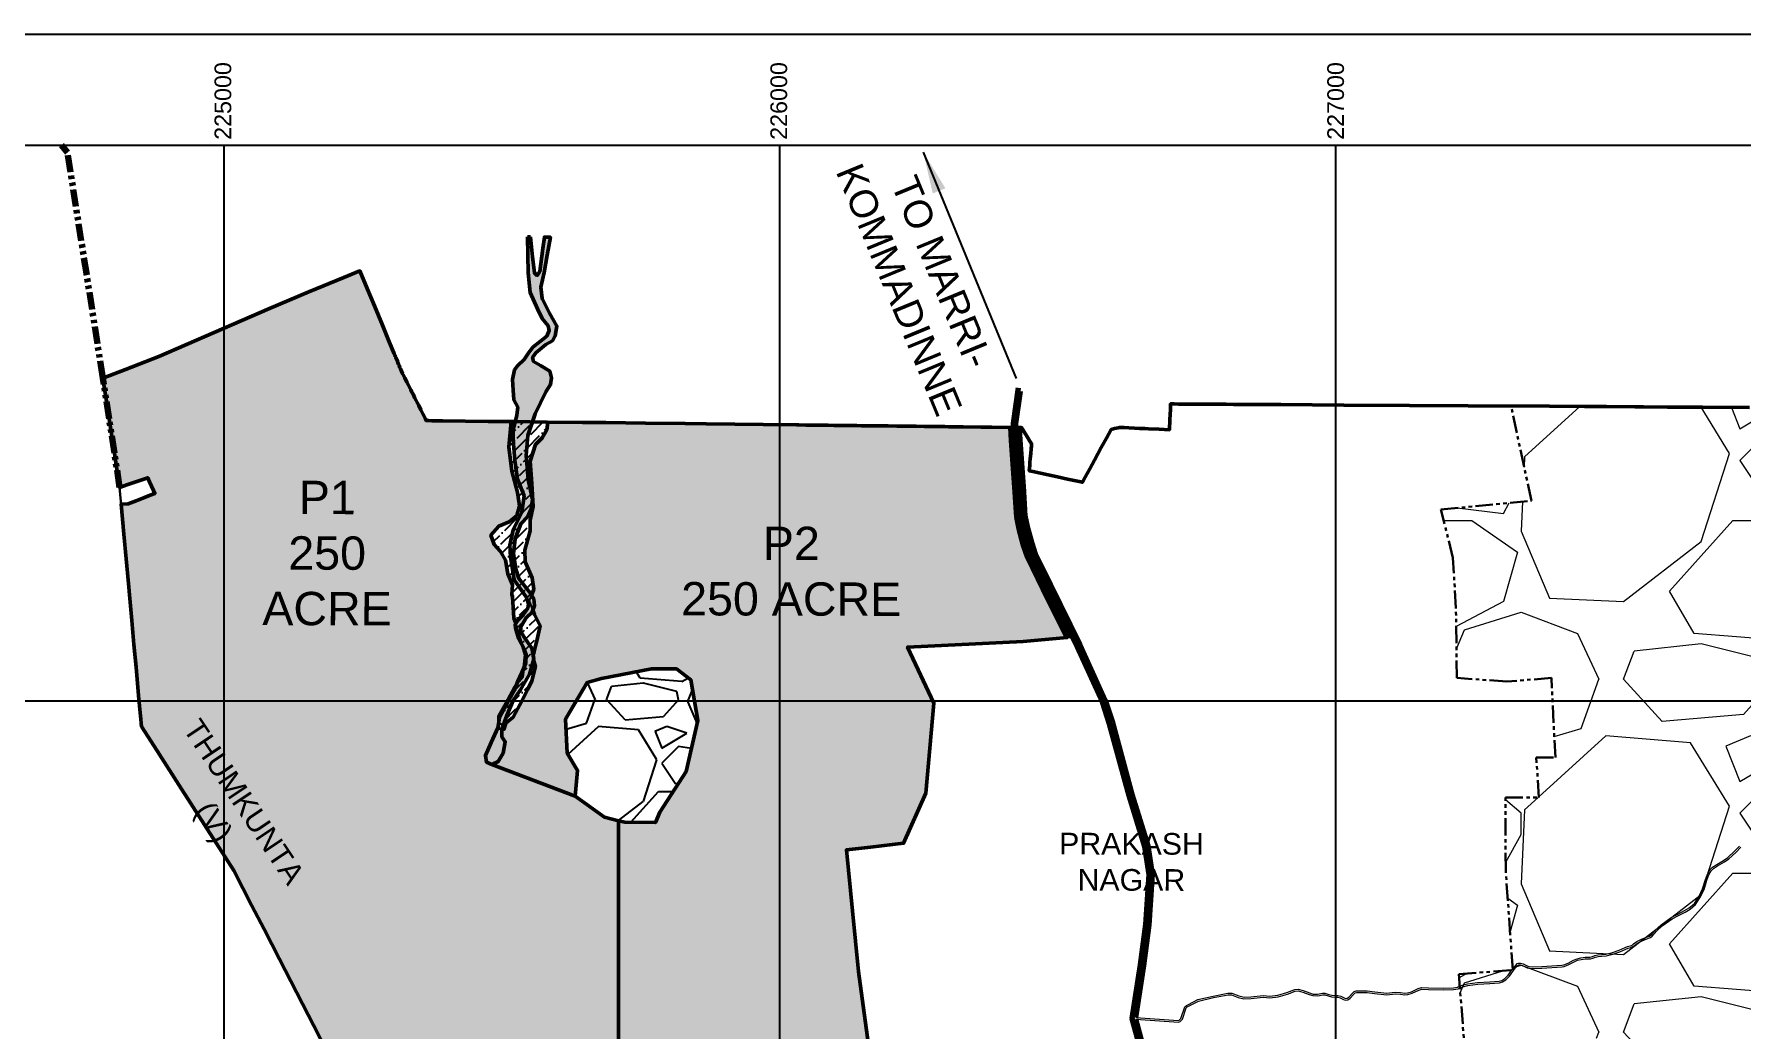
# Model space of a CAD drawing. Header units: metres. Extents: x 222800 to 230200, y 1548340 to 1564214.
# Drawn here: x 224659 to 227731, y 1562108 to 1563900 of the extents above; entities that cross this region are included whole.
import ezdxf

# ---------------------------------------------------------------- set-up
doc = ezdxf.new("R2010")
doc.units = ezdxf.units.M
doc.linetypes.add('PHANTOM2', pattern=[1.25, 0.625, -0.125, 0.125, -0.125, 0.125, -0.125])
for name, color, linetype in [('G_B.T. ROAD', 1, 'Continuous'), ('G_CART TRACK', 252, 'Continuous'), ('GRID', 7, 'Continuous'), ('name power lines', 1, 'Continuous'), ('VILLAGE BOUNDARY', 6, 'Continuous'), ('VILLAGE NAMES', 6, 'Continuous')]:
    doc.layers.add(name, color=color, linetype=linetype)
doc.layers.add('STREAM', color=141, linetype='Continuous', lineweight=0)
doc.styles.get("Standard").update_dxf_attribs({"font": 'arial.ttf'})
doc.dimstyles.get("Standard").update_dxf_attribs({"dimtxt": 0.18, "dimasz": 0.18, "dimexe": 0.18, "dimexo": 0.0625, "dimgap": 0.09, "dimtad": 0, "dimtih": 1, "dimtoh": 1, "dimdec": 4, "dimzin": 0, "dimdsep": 46, "dimtxsty": 'Standard', "dimcen": 0.09, "dimadec": 0, "dimazin": 0, "dimtfac": 1, "dimtdec": 4, "dimtofl": 0, "dimtmove": 0, "dimatfit": 3, "dimfxl": 1, "dimtolj": 1, "dimtzin": 0, "dimarcsym": 0})

msp = doc.modelspace()

# ---------------------------------------------------------------- hatches: boundary and pattern name
h = msp.add_hatch()
h.set_pattern_fill('ANSI36', color=4, scale=4)
h.paths.add_polyline_path([(225517.09309, 1563202.71552), (225512.80774, 1563157.366), (225518.25287, 1563113.60456), (225528.69405, 1563075.17786), (225532.24512, 1563051.04995), (225527.49896, 1563033.917), (225513.53093, 1563022.32614), (225494.82774, 1563014.75657), (225480.62285, 1562998.19824), (225486.30525, 1562981.83528), (225497.66904, 1562969.06174), (225506.66545, 1562953.6861), (225511.40204, 1562928.75379), (225519.68807, 1562908.88377), (225518.38168, 1562890.95781), (225519.72694, 1562888.16105), (225522.20298, 1562849.18825), (225526.74199, 1562834.63966), (225535.90622, 1562805.26611), (225543.10737, 1562782.18471), (225537.98909, 1562742.45537), (225522.87429, 1562724.26398), (225507.59966, 1562695.43625), (225495.2343, 1562673.39144), (225494.67042, 1562649.61535), (225503.96089, 1562648.81693), (225507.35527, 1562659.96045), (225520.71589, 1562670.64095), (225533.37594, 1562693.98554), (225547.43469, 1562721.54765), (225554.27758, 1562736.1986), (225560.67036, 1562761.77409), (225555.91607, 1562777.86376), (225558.67388, 1562789.33621), (225564.30633, 1562813.53745), (225569.29601, 1562834.97689), (225558.83368, 1562855.45864), (225550.23448, 1562880.08805), (225557.84066, 1562901.1712), (225555.14159, 1562921.76411), (225542.62748, 1562950.51681), (225541.64606, 1562971.59996), (225551.46762, 1563006.01246), (225551.46762, 1563025.37953), (225556.87368, 1563049.7504), (225554.17482, 1563091.18134), (225551.47413, 1563131.26395), (225561.05129, 1563161.735), (225572.82857, 1563173.74753), (225581.41617, 1563188.2115), (225583.38762, 1563201.94048)])
at = {"true_color": 0xab5959}
h = msp.add_hatch(dxfattribs=at)
h.set_pattern_fill('GRAVEL', color=25, scale=300)
h.set_pattern_definition([(228.0127875, (216, 300), (-2400, -2700), [40.3608, -3995.726414]), (184.9697407, (189, 270), (3600, 300), [69.2604, -6856.77743]), (132.5104471, (120, 264), (3000, -3300), [48.8364, -4834.80978]), (267.273689, (3, 189), (300, 6000), [63.0714, -6244.06741]), (292.8336542, (0, 126), (-1500, 3600), [61.8465, -6122.81194]), (357.273689, (24, 69), (-6000, 300), [63.0714, -6244.06741]), (37.6942405, (87, 66), (-3900, -3000), [83.4087, -8257.454565]), (72.2553284, (153, 117), (2100, 6600), [78.7464, -7795.89645]), (121.4295656, (177, 192), (-2400, 3900), [63.285, -6265.221933]), (175.2363583, (144, 246), (3300, -300), [72.2496, -3540.228774]), (222.3974378, (72, 252), (-3600, -3300), [93.4344, -9250.0125]), (138.8140748, (300, 186), (-2100, 1800), [31.8903, -3157.153444]), (171.4692344, (276, 207), (3900, -600), [60.6711, -6006.453425]), (225, (216, 216), (-3e-14, -300), [42.4263, -381.83777]), (203.1985905, (195, 252), (1500, 600), [22.8474, -2261.88453]), (291.8014095, (174, 243), (-300, 900), [32.3109, -1583.23854]), (30.9637565, (186, 213), (900, 600), [52.4787, -1696.80687]), (161.565051, (231, 240), (600, -300), [37.9473, -910.736]), (16.3895403, (0, 243), (3000, 900), [53.16, -5262.853544]), (70.346176, (51, 258), (-1200, -3300), [44.5983, -4415.222324]), (293.1985905, (231, 300), (-600, 1500), [45.6945, -2239.03743]), (343.6104597, (249, 258), (-3000, 900), [53.16, -5262.853544]), (339.4439548, (0, 57), (-1500, 600), [51.264, -2511.937124]), (294.7751406, (48, 39), (-1500, 3300), [42.9534, -4252.39292]), (66.8014095, (234, 0), (600, 1500), [45.6945, -2239.03743]), (17.3540246, (252, 42), (-3900, -1200), [50.2893, -4978.627084]), (69.4439548, (87, 0), (-600, -1500), [25.632, -2537.569124]), (101.3099325, (216, 0), (-300, 1200), [15.297, -1514.408854]), (165.9637565, (213, 15), (900, -300), [61.8465, -1175.08519]), (186.009006, (153, 30), (3000, 300), [57.315, -5674.17695]), (303.6900675, (186, 186), (-300, 600), [43.2666, -1038.39878]), (353.1572266, (210, 150), (5100, -600), [75.5382, -7478.26879]), (60.945396, (285, 141), (-1200, -2100), [30.8868, -3057.80224]), (90, (300, 168), (-300, 300), [18, -282]), (120.2564372, (147, 39), (1200, -2100), [41.6772, -4126.055997]), (48.0127875, (126, 75), (2400, 2700), [80.7216, -3955.365614]), (0, (180, 135), (300, 300), [78, -222]), (325.3048465, (258, 135), (3000, -2100), [47.4342, -4695.98229]), (254.054604, (297, 108), (-300, -1200), [43.6806, -2140.352367]), (207.6459754, (285, 66), (-5700, -3000), [71.1195, -7040.842255]), (175.4260787, (222, 33), (-3900, 300), [75.2397, -7448.72202])])
h.paths.add_polyline_path([(225814.68482, 1562757.6197), (225769.6734, 1562758.10682), (225679.45075, 1562740.6326), (225653.6442, 1562733.00451), (225615.10591, 1562667.52561), (225617.97023, 1562605.99142), (225636.73326, 1562575.0367), (225632.1418, 1562528.95904), (225684.9292, 1562490.64696), (225721.6664, 1562481.86254), (225776.681, 1562481.26711), (225784.88271, 1562499.62928), (225831.97915, 1562572.92336), (225853.07172, 1562664.94969), (225840.53388, 1562737.91793)])
at = {"layer": 'STREAM', "lineweight": 50}
h = msp.add_hatch(color=256, dxfattribs=at)
h.dxf.hatch_style = 1
h.paths.add_polyline_path([(225589.59838, 1563281.79987), (225586.6565, 1563293.5597), (225569.74072, 1563303.84955), (225557.23771, 1563311.19946), (225555.76681, 1563317.81437), (225561.65057, 1563326.63425), (225579.30184, 1563341.33403), (225591.24298, 1563348.20402), (225596.40698, 1563357.05085), (225599.3578, 1563374.74446), (225586.07898, 1563397.59871), (225572.80008, 1563424.1391), (225570.58691, 1563444.78165), (225576.48863, 1563471.32209), (225581.65271, 1563502.28587), (225587.69954, 1563534.63311), (225576.94282, 1563534.77668), (225574.13793, 1563514.03907), (225568.58354, 1563472.97349), (225564.17954, 1563465.96386), (225558.92973, 1563470.18146), (225555.82179, 1563499.5206), (225552.05187, 1563535.10888), (225546.33799, 1563535.18514), (225547.75086, 1563470.6292), (225551.33408, 1563434.81978), (225564.23394, 1563405.45608), (225572.83378, 1563388.26757), (225583.58363, 1563375.37621), (225585.73355, 1563366.78196), (225581.43363, 1563356.75534), (225569.96717, 1563347.44488), (225556.3507, 1563336.70206), (225547.75086, 1563325.24307), (225540.58423, 1563314.50024), (225528.40116, 1563303.04125), (225523.38454, 1563295.87937), (225519.80123, 1563278.69086), (225520.51792, 1563259.35378), (225521.95123, 1563242.16527), (225529.11777, 1563228.55771), (225527.30277, 1563214.20891), (225520.83322, 1563187.62904), (225520.83322, 1563169.66971), (225523.70861, 1563133.03262), (225528.74046, 1563099.26901), (225540.24501, 1563069.19447), (225536.63984, 1563039.65117), (225520.777, 1563007.94619), (225515.00866, 1562980.56461), (225515.72974, 1562959.66814), (225522.47683, 1562917.82947), (225544.71798, 1562886.07711), (225548.34915, 1562874.28342), (225546.98746, 1562867.02573), (225538.81725, 1562854.77842), (225529.28535, 1562845.25271), (225524.29241, 1562837.54145), (225524.74631, 1562830.73738), (225530.64704, 1562812.59316), (225540.22199, 1562794.28831), (225544.30714, 1562782.9482), (225543.39927, 1562767.97924), (225536.59083, 1562751.19588), (225529.32841, 1562735.77331), (225522.44032, 1562718.32405), (225509.34241, 1562694.32684), (225496.24451, 1562669.60243), (225493.33384, 1562651.42273), (225480.96356, 1562625.24393), (225470.77624, 1562601.97391), (225472.95928, 1562589.61167), (225482.4189, 1562585.97575), (225494.06147, 1562591.06606), (225502.79346, 1562606.33703), (225506.43175, 1562626.69832), (225500.61042, 1562635.42456), (225500.61042, 1562649.24115), (225509.34241, 1562673.96555), (225520.98499, 1562700.87154), (225534.08297, 1562719.77844), (225550.09154, 1562748.13877), (225557.82003, 1562775.78798), (225554.17056, 1562794.75259), (225541.76253, 1562812.98781), (225534.46368, 1562824.65835), (225534.46368, 1562833.41128), (225543.95219, 1562849.45825), (225554.9005, 1562859.67001), (225559.27975, 1562872.06994), (225557.82003, 1562883.74047), (225550.52118, 1562895.41101), (225531.15343, 1562920.17465), (225525.2965, 1562937.00229), (225521.63594, 1562965.53611), (225524.5644, 1562991.87501), (225534.81399, 1563018.94554), (225547.25995, 1563032.11499), (225553.11688, 1563046.01607), (225555.31317, 1563062.8437), (225547.93144, 1563097.68227), (225544.2597, 1563141.71449), (225547.19711, 1563177.67409), (225560.4154, 1563216.56924), (225579.5085, 1563256.19821), (225588.12748, 1563269.30503)])
at = {"layer": 'STREAM', "true_color": 0xffffdb}
h = msp.add_hatch(color=7, dxfattribs=at)
h.dxf.hatch_style = 1
h.paths.add_polyline_path([(225710.381, 1562484.56105), (225684.9292, 1562490.64696), (225632.1418, 1562528.95904), (225482.4189, 1562585.97575), (225472.95928, 1562589.61167), (225470.77624, 1562601.97391), (225480.96356, 1562625.24393), (225493.33384, 1562651.42273), (225494.95315, 1562661.53675), (225495.2343, 1562673.39144), (225507.59966, 1562695.43625), (225522.87429, 1562724.26398), (225526.51463, 1562728.64531), (225529.32841, 1562735.77331), (225536.59083, 1562751.19588), (225540.28982, 1562760.31421), (225543.10737, 1562782.18471), (225538.01458, 1562798.50832), (225530.64704, 1562812.59316), (225524.74631, 1562830.73738), (225524.29241, 1562837.54145), (225525.33452, 1562839.15092), (225522.20298, 1562849.18825), (225519.72694, 1562888.16105), (225518.38168, 1562890.95781), (225519.68807, 1562908.88377), (225511.40204, 1562928.75379), (225506.66545, 1562953.6861), (225497.66904, 1562969.06174), (225486.30525, 1562981.83528), (225480.62285, 1562998.19824), (225494.82774, 1563014.75657), (225513.53093, 1563022.32614), (225527.49896, 1563033.917), (225532.24512, 1563051.04995), (225528.69405, 1563075.17786), (225518.25287, 1563113.60456), (225512.80774, 1563157.366), (225517.10173, 1563202.80694), (225475.9263, 1563203.1968), (225393.43806, 1563204.17973), (225386.80023, 1563204.23876), (225380.99295, 1563204.30665), (225374.66999, 1563204.38057), (225368.24745, 1563204.45565), (225364.52911, 1563204.49913), (225362.82998, 1563207.86416), (225358.9574, 1563215.53359), (225354.75039, 1563223.86533), (225350.87064, 1563231.54896), (225348.0188, 1563237.19686), (225345.58657, 1563242.01375), (225343.39002, 1563246.36389), (225341.21964, 1563250.66223), (225338.12901, 1563256.78303), (225336.48714, 1563260.03466), (225334.85129, 1563263.27437), (225332.1837, 1563268.55739), (225329.46414, 1563273.94334), (225325.75581, 1563281.28747), (225323.67092, 1563285.41648), (225321.1524, 1563290.40425), (225319.80723, 1563293.64875), (225318.14732, 1563297.65239), (225317.04717, 1563300.30593), (225315.62924, 1563303.72591), (225314.54105, 1563306.35057), (225313.41319, 1563309.07093), (225312.43403, 1563311.43262), (225311.18064, 1563314.45576), (225309.6529, 1563318.14061), (225308.7003, 1563320.43822), (225307.92409, 1563322.31043), (225306.9195, 1563324.73346), (225297.8913, 1563346.5091), (225285.42254, 1563376.58326), (225271.06052, 1563411.22389), (225258.29981, 1563442.00221), (225245.01885, 1563474.03535), (225215.99563, 1563462.00231), (225153.28035, 1563436.00051), (225082.08052, 1563406.48103), (224883.47465, 1563319.72609), (224823.2308, 1563296.58575), (224782.54536, 1563281.07454), (224790.79674, 1563227.34185), (224798.08003, 1563179.91332), (224802.02712, 1563154.20996), (224806.54355, 1563124.79913), (224810.47675, 1563099.18622), (224812.75918, 1563084.32313), (224827.31923, 1563089.33405), (224838.05085, 1563093.0274), (224848.87917, 1563096.75403), (224863.34251, 1563101.73167), (224866.61901, 1563094.48891), (224870.32927, 1563086.28733), (224873.61966, 1563079.01387), (224876.16188, 1563073.39426), (224867.70431, 1563070.11771), (224857.74919, 1563066.26098), (224842.54539, 1563060.37086), (224828.02833, 1563054.74679), (224815.54019, 1563053.87589), (224820.46502, 1562999.95744), (224828.57743, 1562911.14052), (224831.00038, 1562884.61341), (224834.63401, 1562844.83139), (224838.56335, 1562801.8119), (224842.30961, 1562760.79681), (224846.98513, 1562709.60792), (224850.34499, 1562672.82325), (224850.77694, 1562668.09412), (224851.57366, 1562659.37137), (224852.05688, 1562654.08093), (224880.09369, 1562610.34715), (224919.37575, 1562549.07225), (224991.34911, 1562436.80316), (225007.38992, 1562411.78159), (225018.00252, 1562395.2273), (225050.86053, 1562331.57784), (225072.78898, 1562289.10008), (225100.3989, 1562235.61671), (225162.05554, 1562115.53638), (225194.81105, 1562051.74288), (225223.71161, 1561995.45715), (225227.43854, 1561988.19872), (225229.85704, 1561983.48853), (225233.4406, 1561976.50931), (225237.34826, 1561968.89888), (225247.34196, 1561949.4355), (225258.43188, 1561927.83716), (225260.49166, 1561921.71265), (225262.79083, 1561913.82568), (225284.45538, 1561892.99216), (225341.03421, 1561838.58363), (225423.74761, 1561757.8392), (225510.45959, 1561672.96898), (225559.93067, 1561624.54866), (225616.00443, 1561569.66591), (225644.45102, 1561569.66591), (225710.381, 1561569.66591)])
at = {"layer": 'STREAM', "true_color": 0x693535}
h = msp.add_hatch(dxfattribs=at)
h.set_pattern_fill('GRAVEL', color=17, scale=25)
h.paths.add_polyline_path([(228010.06414, 1562593.0101), (228005.08687, 1562641.63745), (228003.61248, 1562656.04207), (228002.48683, 1562667.03961), (228001.24167, 1562679.20466), (228000.03457, 1562690.99792), (227999.50053, 1562696.21541), (227998.67444, 1562704.28628), (227996.94122, 1562721.21961), (227995.76867, 1562732.6753), (227993.89489, 1562750.98195), (227992.09809, 1562768.53652), (227989.27571, 1562796.11087), (227987.81208, 1562810.41035), (227985.20821, 1562835.84997), (227983.1521, 1562855.93791), (227980.11901, 1562885.57088), (227976.46371, 1562921.28276), (227945.18746, 1563226.84851), (227918.19362, 1563227.01435), (227893.18961, 1563227.16796), (227842.92005, 1563227.47679), (227744.84627, 1563228.07931), (227660.26899, 1563228.59891), (227597.32603, 1563228.9856), (227554.30067, 1563229.24993), (227538.5848, 1563229.34648), (227487.58847, 1563229.65977), (227448.24775, 1563229.90146), (227385.09353, 1563230.28945), (227316.00496, 1563230.7139), (227352.66931, 1563060.33914), (227189.98919, 1563044.84008), (227211.5887, 1562957.88932), (227216.85498, 1562867.44993), (227218.48277, 1562741.5693), (227308.50461, 1562734.86295), (227388.5763, 1562741.45912), (227395.78046, 1562598.28595), (227361.44802, 1562598.49595), (227366.24694, 1562526.60106), (227306.07749, 1562526.43473), (227306.43979, 1562395.3746), (227319.05731, 1562215.95017), (227222.00985, 1562208.24897), (227222.51923, 1562201.83004), (227234.04024, 1562056.64685), (227250.24872, 1562056.64685), (227183.32053, 1561985.38974), (227073.95332, 1561868.94864), (226998.54331, 1561788.66111), (226944.03841, 1561730.63083), (227114.2192, 1561754.90589), (227136.00453, 1561757.89801), (227190.43287, 1561765.77721), (227228.12809, 1561771.23408), (227231.63465, 1561790.15201), (227231.1298, 1561830.82511), (227231.6607, 1561852.04642), (227238.03205, 1561891.83648), (227244.9343, 1561918.8937), (227248.73222, 1561925.12071), (227257.0696, 1561931.119), (227262.73899, 1561937.78371), (227275.74524, 1561956.44492), (227286.97474, 1561982.47549), (227295.14412, 1561996.49931), (227302.68515, 1562003.19724), (227310.64514, 1562006.75551), (227322.16608, 1562011.36038), (227329.07868, 1562016.80244), (227335.3289, 1562025.16073), (227341.71772, 1562036.58451), (227352.47784, 1562048.00834), (227365.25556, 1562059.09612), (227386.28224, 1562074.77807), (227412.28074, 1562088.61073), (227451.44728, 1562094.34623), (227500.0678, 1562090.63501), (227527.75115, 1562084.73799), (227547.76381, 1562075.55007), (227561.82672, 1562069.06451), (227574.80788, 1562064.20035), (227586.70729, 1562066.90267), (227601.85195, 1562078.79285), (227625.65077, 1562075.55007), (227645.66334, 1562064.74078), (227665.13508, 1562056.09338), (227688.9339, 1562061.498), (227728.95913, 1562070.68592), (227773.89091, 1562077.79469), (227818.29563, 1562105.99178), (227837.26007, 1562130.02859), (227860.85008, 1562156.83894), (227871.95124, 1562173.94206), (227886.75278, 1562185.96048), (227901.55433, 1562202.6014), (227925.34802, 1562230.19872), (227946.2827, 1562249.8655), (227986.44745, 1562281.82769), (228018.43047, 1562308.58671), (228037.81321, 1562320.79827), (228029.63687, 1562401.78649)])
at = {"layer": 'STREAM', "true_color": 0xffffdb}
h = msp.add_hatch(color=7, dxfattribs=at)
h.dxf.hatch_style = 1
h.paths.add_polyline_path([(226142.14963, 1562212.95832), (226131.16718, 1562322.49932), (226120.18473, 1562432.04033), (226163.78671, 1562437.13386), (226223.15198, 1562444.06885), (226263.16387, 1562533.88661), (226277.66206, 1562695.99085), (226230.198, 1562796.9172), (226438.09407, 1562807.14504), (226517.20419, 1562814.19497), (226474.44016, 1562901.27767), (226446.40001, 1562958.02593), (226438.92327, 1562980.43872), (226431.01642, 1563009.8295), (226426.76371, 1563031.07692), (226423.99215, 1563075.5549), (226417.17784, 1563168.40496), (226416.01136, 1563192.25055), (226413.11056, 1563192.31369), (226382.11901, 1563192.67384), (226362.27848, 1563192.90441), (226330.10373, 1563193.27831), (226314.35057, 1563193.46137), (226304.03511, 1563193.58125), (226297.64365, 1563193.65552), (226285.49001, 1563193.79676), (226267.52415, 1563194.00553), (226260.6436, 1563194.08549), (226245.50352, 1563194.26143), (226226.71754, 1563194.47974), (226210.90954, 1563194.66345), (226195.63798, 1563194.84091), (226187.994, 1563194.92974), (226182.7075, 1563194.99118), (226169.28217, 1563195.14719), (226161.41523, 1563195.23861), (226155.05921, 1563195.31248), (226147.50101, 1563195.40031), (226139.03092, 1563195.49874), (226130.62728, 1563195.5964), (226121.71346, 1563195.69998), (226118.01383, 1563195.74297), (226105.88871, 1563195.88388), (226097.70689, 1563195.97896), (226087.66557, 1563196.09565), (226083.159, 1563196.14802), (226076.56787, 1563196.22461), (226073.13347, 1563196.26452), (226068.39273, 1563196.31962), (226064.33194, 1563196.36681), (226062.2327, 1563196.3912), (226057.47314, 1563196.44651), (226047.09055, 1563196.5194), (226034.62247, 1563196.66517), (226030.7384, 1563196.71058), (225970.23807, 1563197.80716), (225919.41867, 1563198.012), (225868.20188, 1563198.61076), (225829.97785, 1563199.05764), (225758.97466, 1563199.88772), (225687.37121, 1563200.93232), (225645.43164, 1563201.39567), (225583.38864, 1563201.9476), (225581.41617, 1563188.2115), (225572.82857, 1563173.74753), (225561.05129, 1563161.735), (225551.47413, 1563131.26395), (225554.17482, 1563091.18134), (225556.87368, 1563049.7504), (225551.46762, 1563025.37953), (225551.46762, 1563006.01246), (225541.64606, 1562971.59996), (225542.62748, 1562950.51681), (225555.14159, 1562921.76411), (225557.84066, 1562901.1712), (225553.84512, 1562890.09618), (225557.82003, 1562883.74047), (225559.27975, 1562872.06994), (225556.13896, 1562863.17672), (225558.83368, 1562855.45864), (225569.29601, 1562834.97689), (225564.30633, 1562813.53745), (225558.67388, 1562789.33621), (225556.75166, 1562781.3398), (225557.82003, 1562775.78798), (225557.19265, 1562773.5435), (225560.67036, 1562761.77409), (225554.27758, 1562736.1986), (225547.43469, 1562721.54765), (225533.37594, 1562693.98554), (225520.71589, 1562670.64095), (225507.35527, 1562659.96045), (225503.96089, 1562648.81693), (225500.61042, 1562649.10487), (225500.61042, 1562635.42456), (225506.43175, 1562626.69832), (225502.79346, 1562606.33703), (225494.06147, 1562591.06606), (225482.4189, 1562585.97575), (225632.1418, 1562528.95904), (225636.73326, 1562575.0367), (225617.97023, 1562605.99142), (225615.10591, 1562667.52561), (225653.6442, 1562733.00451), (225679.45075, 1562740.6326), (225769.6734, 1562758.10682), (225814.68482, 1562757.6197), (225840.53388, 1562737.91793), (225853.07172, 1562664.94969), (225831.97915, 1562572.92336), (225784.88271, 1562499.62928), (225776.681, 1562481.26711), (225721.6664, 1562481.86254), (225710.381, 1562484.56105), (225710.381, 1561569.66591), (226605.13299, 1561569.66591), (226612.112, 1561662.55081), (226583.81025, 1561654.34657), (226570.67074, 1561655.03735), (226565.69604, 1561637.33353), (226393.65726, 1561672.39641), (226307.33953, 1561709.53922), (226333.6987, 1561723.75569), (226363.56212, 1561810.65369), (226292.49233, 1561808.29808), (226238.15192, 1561938.37929), (226166.9223, 1562032.5504)])

# ---------------------------------------------------------------- linework, layer by layer
at = {"color": 1, "lineweight": 50}
for p, q in [((226501.9793, 1562866.71196), (226462.42439, 1562946.99804)), ((226527.34412, 1562815.09859), (226501.9793, 1562866.71196))]:
    msp.add_line(p, q, dxfattribs=at)
msp.add_lwpolyline([(225194.81105, 1562051.74288), (225162.05554, 1562115.53638), (225100.3989, 1562235.61671), (225072.78898, 1562289.10008), (225050.86053, 1562331.57784), (225018.00252, 1562395.2273), (225007.38992, 1562411.78159), (224991.34911, 1562436.80316), (224919.37575, 1562549.07225), (224880.09369, 1562610.34715), (224852.05688, 1562654.08093), (224851.57366, 1562659.37137), (224850.77694, 1562668.09412), (224850.34499, 1562672.82325), (224846.98513, 1562709.60792), (224842.30961, 1562760.79681), (224838.56335, 1562801.8119), (224834.63401, 1562844.83139), (224831.00038, 1562884.61341), (224828.57743, 1562911.14052), (224820.46502, 1562999.95744), (224815.54019, 1563053.87589), (224828.02833, 1563054.74679), (224842.54539, 1563060.37086), (224857.74919, 1563066.26098), (224867.70431, 1563070.11771), (224876.16188, 1563073.39426), (224873.61966, 1563079.01387), (224870.32927, 1563086.28733), (224866.61901, 1563094.48891), (224863.34251, 1563101.73167), (224848.87917, 1563096.75403), (224838.05085, 1563093.0274), (224827.31923, 1563089.33405), (224812.75918, 1563084.32313), (224810.47675, 1563099.18622), (224806.54355, 1563124.79913), (224802.02712, 1563154.20996), (224798.08003, 1563179.91332), (224790.79674, 1563227.34185), (224782.54536, 1563281.07454), (224823.2308, 1563296.58575), (224883.47465, 1563319.72609), (225082.08052, 1563406.48103), (225153.28035, 1563436.00051), (225215.99563, 1563462.00231), (225245.01885, 1563474.03535), (225258.29981, 1563442.00221), (225271.06052, 1563411.22389), (225285.42254, 1563376.58326), (225297.8913, 1563346.5091), (225306.19328, 1563326.48507), (225306.58091, 1563325.55012), (225306.9195, 1563324.73346), (225307.45891, 1563323.43241), (225307.92409, 1563322.31043), (225308.3575, 1563321.26504), (225308.7003, 1563320.43822), (225309.16486, 1563319.31773), (225309.6529, 1563318.14061), (225310.42276, 1563316.28372), (225311.18064, 1563314.45576), (225312.27791, 1563311.80918), (225312.43403, 1563311.43262), (225312.97456, 1563310.12889), (225313.41319, 1563309.07093), (225313.97726, 1563307.71042), (225314.54105, 1563306.35057), (225315.23402, 1563304.67916), (225315.62924, 1563303.72591), (225316.40575, 1563301.85298), (225317.04717, 1563300.30593), (225318.14732, 1563297.65239), (225319.34581, 1563294.76168), (225319.53632, 1563294.30219), (225319.80723, 1563293.64875), (225320.41061, 1563292.19342), (225321.66254, 1563289.39395), (225323.67092, 1563285.41648), (225325.75581, 1563281.28747), (225329.46414, 1563273.94334), (225332.1837, 1563268.55739), (225334.85129, 1563263.27437), (225336.48714, 1563260.03466), (225338.12901, 1563256.78303), (225341.21964, 1563250.66223), (225343.39002, 1563246.36389), (225345.58657, 1563242.01375), (225348.0188, 1563237.19686), (225350.87064, 1563231.54896), (225354.75039, 1563223.86533), (225358.9574, 1563215.53359), (225362.82998, 1563207.86416), (225364.52911, 1563204.49913), (225368.24745, 1563204.45565), (225374.66999, 1563204.38057), (225380.99295, 1563204.30665), (225386.80023, 1563204.23876), (225393.43806, 1563204.17973), (225475.9263, 1563203.1968), (225521.23815, 1563202.76778), (225580.84009, 1563201.97027), (225645.43164, 1563201.39567), (225687.37121, 1563200.93232), (225758.97466, 1563199.88772), (225829.97785, 1563199.05764), (225868.20188, 1563198.61076), (225919.41867, 1563198.012), (225970.23807, 1563197.80716), (226030.7384, 1563196.71058), (226034.62247, 1563196.66517), (226047.09055, 1563196.5194), (226057.47314, 1563196.44651), (226062.2327, 1563196.3912), (226064.33194, 1563196.36681), (226068.39273, 1563196.31962), (226073.13347, 1563196.26452), (226076.56787, 1563196.22461), (226083.159, 1563196.14802), (226087.66557, 1563196.09565), (226097.70689, 1563195.97896), (226105.88871, 1563195.88388), (226118.01383, 1563195.74297), (226121.71346, 1563195.69998), (226130.62728, 1563195.5964), (226139.03092, 1563195.49874), (226147.50101, 1563195.40031), (226155.05921, 1563195.31248), (226161.41523, 1563195.23861), (226169.28217, 1563195.14719), (226182.7075, 1563194.99118), (226187.994, 1563194.92974), (226195.63798, 1563194.84091), (226210.90954, 1563194.66345), (226226.71754, 1563194.47974), (226245.50352, 1563194.26143), (226260.6436, 1563194.08549), (226267.52415, 1563194.00553), (226285.49001, 1563193.79676), (226297.64365, 1563193.65552), (226304.03511, 1563193.58125), (226314.35057, 1563193.46137), (226330.10373, 1563193.27831), (226362.27848, 1563192.90441), (226382.11901, 1563192.67384), (226413.11056, 1563192.31369), (226420.39092, 1563192.15521), (226429.9579, 1563192.0948), (226435.58692, 1563192.0525), (226440.11107, 1563184.6103), (226444.90367, 1563176.72649), (226448.59685, 1563170.65121), (226453.39682, 1563162.75528), (226453.09271, 1563159.17078), (226452.62926, 1563153.70802), (226451.89932, 1563145.10432), (226451.08871, 1563135.54967), (226450.58334, 1563129.59286), (226450.0669, 1563123.50564), (226449.66425, 1563118.75953), (226449.28698, 1563114.31274), (226455.89287, 1563112.87392), (226469.59664, 1563109.88912), (226483.27772, 1563106.89933), (226500.35251, 1563103.18305), (226518.0615, 1563099.33308), (226533.09975, 1563096.0557), (226544.99976, 1563093.4657), (226550.09797, 1563102.88383), (226558.258, 1563117.95819), (226566.4497, 1563133.09106), (226578.88065, 1563156.05529), (226588.03133, 1563172.95971), (226596.45245, 1563188.5164), (226602.70035, 1563190.06633), (226608.90998, 1563191.60677), (226612.07025, 1563192.39075), (226620.15287, 1563191.99373), (226628.25224, 1563191.59589), (226638.77748, 1563191.0789), (226647.83044, 1563190.63422), (226657.19111, 1563190.17443), (226663.71658, 1563189.8539), (226682.87397, 1563188.9129), (226701.3497, 1563188.00538), (226702.27225, 1563206.78722), (226703.14582, 1563224.57173), (226703.63231, 1563234.47601), (226709.92108, 1563234.43737), (226717.78086, 1563234.38909), (226729.2252, 1563234.31878), (226734.86875, 1563234.28411), (226745.44278, 1563234.21915), (226755.79449, 1563234.15555), (226765.23321, 1563234.09756), (226769.97939, 1563234.0684), (226780.18836, 1563234.00569), (226792.26646, 1563233.93148), (226803.77881, 1563233.86076), (226816.74991, 1563233.78107), (226826.8236, 1563233.71918), (226841.83691, 1563233.62695), (226853.23201, 1563233.55694), (226869.3465, 1563233.45794), (226902.13485, 1563233.25651), (227015.10487, 1563232.56248), (227133.29935, 1563231.83635), (227238.87822, 1563231.18772), (227385.09353, 1563230.28945), (227448.24775, 1563229.90146), (227487.58847, 1563229.65977), (227538.5848, 1563229.34648), (227554.30067, 1563229.24993), (227597.32603, 1563228.9856), (227660.26899, 1563228.59891), (227744.84627, 1563228.07931)], dxfattribs=at)
at = {"color": 4, "flags": 128}
msp.add_lwpolyline([(225517.09309, 1563202.71552), (225512.80774, 1563157.366), (225518.25287, 1563113.60456), (225528.69405, 1563075.17786), (225532.24512, 1563051.04995), (225527.49896, 1563033.917), (225513.53093, 1563022.32614), (225494.82774, 1563014.75657), (225480.62285, 1562998.19824), (225486.30525, 1562981.83528), (225497.66904, 1562969.06174), (225506.66545, 1562953.6861), (225511.40204, 1562928.75379), (225519.68807, 1562908.88377), (225518.38168, 1562890.95781), (225519.72694, 1562888.16105), (225522.20298, 1562849.18825), (225526.74199, 1562834.63966), (225535.90622, 1562805.26611), (225543.10737, 1562782.18471), (225537.98909, 1562742.45537), (225522.87429, 1562724.26398), (225507.59966, 1562695.43625), (225495.2343, 1562673.39144), (225494.67042, 1562649.61535), (225503.96089, 1562648.81693), (225507.35527, 1562659.96045), (225520.71589, 1562670.64095), (225533.37594, 1562693.98554), (225547.43469, 1562721.54765), (225554.27758, 1562736.1986), (225560.67036, 1562761.77409), (225555.91607, 1562777.86376), (225558.67388, 1562789.33621), (225564.30633, 1562813.53745), (225569.29601, 1562834.97689), (225558.83368, 1562855.45864), (225550.23448, 1562880.08805), (225557.84066, 1562901.1712), (225555.14159, 1562921.76411), (225542.62748, 1562950.51681), (225541.64606, 1562971.59996), (225551.46762, 1563006.01246), (225551.46762, 1563025.37953), (225556.87368, 1563049.7504), (225554.17482, 1563091.18134), (225551.47413, 1563131.26395), (225561.05129, 1563161.735), (225572.82857, 1563173.74753), (225581.41617, 1563188.2115), (225583.38762, 1563201.94048), (225517.09309, 1563202.71552)], dxfattribs=at)
at = {"color": 1}
msp.add_lwpolyline([(226527.34412, 1562815.09859), (226438.09407, 1562807.14504), (226427.91355, 1562806.84509), (226391.58872, 1562805.25742), (226327.60674, 1562801.95101), (226230.198, 1562796.9172), (226267.02528, 1562718.60863), (226277.66206, 1562695.99085), (226263.16387, 1562533.88661), (226223.15198, 1562444.06885), (226163.78671, 1562437.13386)], dxfattribs=at)
at = {"color": 17, "elevation": 400, "flags": 128}
msp.add_lwpolyline([(225814.68482, 1562757.6197), (225769.6734, 1562758.10682), (225679.45075, 1562740.6326), (225653.6442, 1562733.00451), (225615.10591, 1562667.52561), (225617.97023, 1562605.99142), (225636.73326, 1562575.0367), (225632.1418, 1562528.95904), (225684.9292, 1562490.64696), (225721.6664, 1562481.86254), (225776.681, 1562481.26711), (225784.88271, 1562499.62928), (225831.97915, 1562572.92336), (225853.07172, 1562664.94969), (225840.53388, 1562737.91793), (225814.68482, 1562757.6197)], dxfattribs=at)
at = {"color": 8}
msp.add_lwpolyline([(225776.681, 1562481.26711), (225721.6664, 1562481.86254), (225684.9292, 1562490.64696), (225632.1418, 1562528.95904), (225636.73326, 1562575.0367), (225617.97023, 1562605.99142), (225615.10591, 1562667.52561), (225653.6442, 1562733.00451), (225679.45075, 1562740.6326), (225769.6734, 1562758.10682), (225814.68482, 1562757.6197), (225840.53388, 1562737.91793), (225853.07172, 1562664.94969), (225831.97915, 1562572.92336), (225784.88271, 1562499.62928)], close=True, dxfattribs=at)
at = {"layer": 'G_B.T. ROAD', "color": 1, "lineweight": 50}
for points in [[(225710.381, 1561569.66591), (225710.381, 1562484.56105), (225684.9292, 1562490.64696), (225632.1418, 1562528.95904), (225482.4189, 1562585.97575), (225472.95928, 1562589.61167), (225470.77624, 1562601.97391), (225480.96356, 1562625.24393), (225493.33384, 1562651.42273), (225494.95315, 1562661.53675), (225495.2343, 1562673.39144), (225507.59966, 1562695.43625), (225522.87429, 1562724.26398), (225526.51463, 1562728.64531), (225529.32841, 1562735.77331), (225536.59083, 1562751.19588), (225540.28982, 1562760.31421), (225543.10737, 1562782.18471), (225538.01458, 1562798.50832), (225530.64704, 1562812.59316), (225524.74631, 1562830.73738), (225524.29241, 1562837.54145), (225525.33452, 1562839.15092), (225522.20298, 1562849.18825), (225519.72694, 1562888.16105), (225518.38168, 1562890.95781), (225519.68807, 1562908.88377), (225511.40204, 1562928.75379), (225506.66545, 1562953.6861), (225497.66904, 1562969.06174), (225486.30525, 1562981.83528), (225480.62285, 1562998.19824), (225494.82774, 1563014.75657), (225513.53093, 1563022.32614), (225527.49896, 1563033.917), (225532.24512, 1563051.04995), (225528.69405, 1563075.17786), (225518.25287, 1563113.60456), (225512.80774, 1563157.366), (225517.10173, 1563202.80694), (225475.9263, 1563203.1968), (225393.43806, 1563204.17973), (225386.80023, 1563204.23876), (225380.99295, 1563204.30665), (225374.66999, 1563204.38057), (225368.24745, 1563204.45565), (225364.52911, 1563204.49913), (225362.82998, 1563207.86416), (225358.9574, 1563215.53359), (225354.75039, 1563223.86533), (225350.87064, 1563231.54896), (225348.0188, 1563237.19686), (225345.58657, 1563242.01375), (225343.39002, 1563246.36389), (225341.21964, 1563250.66223), (225338.12901, 1563256.78303), (225336.48714, 1563260.03466), (225334.85129, 1563263.27437), (225332.1837, 1563268.55739), (225329.46414, 1563273.94334), (225325.75581, 1563281.28747), (225323.67092, 1563285.41648), (225321.1524, 1563290.40425), (225319.80723, 1563293.64875), (225318.14732, 1563297.65239), (225317.04717, 1563300.30593), (225315.62924, 1563303.72591), (225314.54105, 1563306.35057), (225313.41319, 1563309.07093), (225312.43403, 1563311.43262), (225311.18064, 1563314.45576), (225309.6529, 1563318.14061), (225308.7003, 1563320.43822), (225307.92409, 1563322.31043), (225306.9195, 1563324.73346), (225297.8913, 1563346.5091), (225285.42254, 1563376.58326), (225271.06052, 1563411.22389), (225258.29981, 1563442.00221), (225245.01885, 1563474.03535), (225215.99563, 1563462.00231), (225153.28035, 1563436.00051), (225082.08052, 1563406.48103), (224883.47465, 1563319.72609), (224823.2308, 1563296.58575), (224782.54536, 1563281.07454), (224790.79674, 1563227.34185), (224798.08003, 1563179.91332), (224802.02712, 1563154.20996), (224806.54355, 1563124.79913), (224810.47675, 1563099.18622), (224812.75918, 1563084.32313), (224827.31923, 1563089.33405), (224838.05085, 1563093.0274), (224848.87917, 1563096.75403), (224863.34251, 1563101.73167), (224866.61901, 1563094.48891), (224870.32927, 1563086.28733), (224873.61966, 1563079.01387), (224876.16188, 1563073.39426), (224867.70431, 1563070.11771), (224857.74919, 1563066.26098), (224842.54539, 1563060.37086), (224828.02833, 1563054.74679), (224815.54019, 1563053.87589), (224820.46502, 1562999.95744), (224828.57743, 1562911.14052), (224831.00038, 1562884.61341), (224834.63401, 1562844.83139), (224838.56335, 1562801.8119), (224842.30961, 1562760.79681), (224846.98513, 1562709.60792), (224850.34499, 1562672.82325), (224850.77694, 1562668.09412), (224851.57366, 1562659.37137), (224852.05688, 1562654.08093), (224880.09369, 1562610.34715), (224919.37575, 1562549.07225), (224991.34911, 1562436.80316), (225007.38992, 1562411.78159), (225018.00252, 1562395.2273), (225050.86053, 1562331.57784), (225072.78898, 1562289.10008), (225100.3989, 1562235.61671), (225162.05554, 1562115.53638), (225194.81105, 1562051.74288)], [(226166.9223, 1562032.5504), (226142.14963, 1562212.95832), (226131.16718, 1562322.49932), (226120.18473, 1562432.04033), (226163.78671, 1562437.13386), (226223.15198, 1562444.06885), (226263.16387, 1562533.88661), (226277.66206, 1562695.99085), (226230.198, 1562796.9172), (226438.09407, 1562807.14504), (226517.20419, 1562814.19497), (226474.44016, 1562901.27767), (226446.40001, 1562958.02593), (226438.92327, 1562980.43872), (226431.01642, 1563009.8295), (226426.76371, 1563031.07692), (226423.99215, 1563075.5549), (226417.17784, 1563168.40496), (226416.01136, 1563192.25055), (226413.11056, 1563192.31369), (226382.11901, 1563192.67384), (226362.27848, 1563192.90441), (226330.10373, 1563193.27831), (226314.35057, 1563193.46137), (226304.03511, 1563193.58125), (226297.64365, 1563193.65552), (226285.49001, 1563193.79676), (226267.52415, 1563194.00553), (226260.6436, 1563194.08549), (226245.50352, 1563194.26143), (226226.71754, 1563194.47974), (226210.90954, 1563194.66345), (226195.63798, 1563194.84091), (226187.994, 1563194.92974), (226182.7075, 1563194.99118), (226169.28217, 1563195.14719), (226161.41523, 1563195.23861), (226155.05921, 1563195.31248), (226147.50101, 1563195.40031), (226139.03092, 1563195.49874), (226130.62728, 1563195.5964), (226121.71346, 1563195.69998), (226118.01383, 1563195.74297), (226105.88871, 1563195.88388), (226097.70689, 1563195.97896), (226087.66557, 1563196.09565), (226083.159, 1563196.14802), (226076.56787, 1563196.22461), (226073.13347, 1563196.26452), (226068.39273, 1563196.31962), (226064.33194, 1563196.36681), (226062.2327, 1563196.3912), (226057.47314, 1563196.44651), (226047.09055, 1563196.5194), (226034.62247, 1563196.66517), (226030.7384, 1563196.71058), (225970.23807, 1563197.80716), (225919.41867, 1563198.012), (225868.20188, 1563198.61076), (225829.97785, 1563199.05764), (225758.97466, 1563199.88772), (225687.37121, 1563200.93232), (225645.43164, 1563201.39567), (225583.38864, 1563201.9476), (225581.41617, 1563188.2115), (225572.82857, 1563173.74753), (225561.05129, 1563161.735), (225551.47413, 1563131.26395), (225554.17482, 1563091.18134), (225556.87368, 1563049.7504), (225551.46762, 1563025.37953), (225551.46762, 1563006.01246), (225541.64606, 1562971.59996), (225542.62748, 1562950.51681), (225555.14159, 1562921.76411), (225557.84066, 1562901.1712), (225553.84512, 1562890.09618), (225557.82003, 1562883.74047), (225559.27975, 1562872.06994), (225556.13896, 1562863.17672), (225558.83368, 1562855.45864), (225569.29601, 1562834.97689), (225564.30633, 1562813.53745), (225558.67388, 1562789.33621), (225556.75166, 1562781.3398), (225557.82003, 1562775.78798), (225557.19265, 1562773.5435), (225560.67036, 1562761.77409), (225554.27758, 1562736.1986), (225547.43469, 1562721.54765), (225533.37594, 1562693.98554), (225520.71589, 1562670.64095), (225507.35527, 1562659.96045), (225503.96089, 1562648.81693), (225500.61042, 1562649.10487), (225500.61042, 1562635.42456), (225506.43175, 1562626.69832), (225502.79346, 1562606.33703), (225494.06147, 1562591.06606), (225482.4189, 1562585.97575), (225632.1418, 1562528.95904), (225636.73326, 1562575.0367), (225617.97023, 1562605.99142), (225615.10591, 1562667.52561), (225653.6442, 1562733.00451), (225679.45075, 1562740.6326), (225769.6734, 1562758.10682), (225814.68482, 1562757.6197), (225840.53388, 1562737.91793), (225853.07172, 1562664.94969), (225831.97915, 1562572.92336), (225784.88271, 1562499.62928), (225776.681, 1562481.26711), (225721.6664, 1562481.86254), (225710.381, 1562484.56105), (225710.381, 1561569.66591)]]:
    msp.add_lwpolyline(points, dxfattribs=at)
at = {"layer": 'G_B.T. ROAD', "color": 253, "lineweight": 70}
for points in [[(226522.541, 1562814.67056), (226478.92551, 1562903.48713), (226451.03454, 1562959.93345), (226443.71315, 1562981.88058), (226435.88715, 1563010.97084), (226431.73296, 1563031.72601), (226428.98076, 1563075.89337), (226422.16889, 1563168.71014), (226420.65685, 1563199.61986), (226429.70799, 1563263.59449)], [(226655.1397, 1562052.41893), (226634.36653, 1562128.39301), (226649.51398, 1562225.12529), (226658.8149, 1562298.00755), (226665.2178, 1562387.88073), (226657.26228, 1562437.98001), (226628.89853, 1562529.73633), (226593.7554, 1562659.10276), (226580.98163, 1562698.27968), (226535.58036, 1562798.32669), (226482.96232, 1562905.47563), (226455.20563, 1562961.65022), (226448.02405, 1562983.17825), (226440.2708, 1563011.99804), (226436.20529, 1563032.3102), (226433.4705, 1563076.198), (226426.66084, 1563168.9848), (226425.17236, 1563199.41275), (226433.42099, 1563257.71517)], [(226655.1397, 1562052.41893), (226634.36653, 1562128.39301), (226649.51398, 1562225.12529), (226658.8149, 1562298.00755), (226665.2178, 1562387.88073), (226657.26228, 1562437.98001), (226628.89853, 1562529.73633), (226593.7554, 1562659.10276), (226580.98163, 1562698.27968), (226535.58036, 1562798.32669), (226482.96232, 1562905.47563), (226455.20563, 1562961.65022), (226448.02405, 1562983.17825), (226440.2708, 1563011.99804), (226436.20529, 1563032.3102), (226433.4705, 1563076.198), (226426.66084, 1563168.9848), (226425.17236, 1563199.41275), (226433.42099, 1563257.71517)], [(226517.20419, 1562814.19497), (226474.44016, 1562901.27767), (226446.40001, 1562958.02593), (226438.92327, 1562980.43872), (226431.01642, 1563009.8295), (226426.76371, 1563031.07692), (226423.99215, 1563075.5549), (226417.17784, 1563168.40496), (226416.01136, 1563192.25055)], [(226640.72618, 1562130.22278), (226655.45493, 1562224.28123), (226664.78783, 1562297.41413), (226671.25158, 1562388.14142), (226663.12096, 1562439.34339), (226634.66151, 1562531.40929), (226599.50628, 1562660.82027), (226586.5829, 1562700.45605), (226541.00632, 1562800.88938), (226488.34474, 1562908.12698), (226460.76707, 1562963.93924), (226453.7719, 1562984.90847), (226446.11568, 1563013.36764), (226442.16839, 1563033.08911), (226439.45683, 1563076.60417), (226432.6501, 1563169.35101), (226431.5381, 1563192.08292)], [(226279.07903, 1560753.69113), (226278.72861, 1560799.34051), (226321.63327, 1560976.10209), (226332.78053, 1560999.14883), (226384.461, 1561075.46805), (226456.97981, 1561176.62684), (226505.22155, 1561297.97713), (226586.80678, 1561385.36958), (226605.15314, 1561416.81755), (226617.10581, 1561522.14047), (226629.03504, 1561680.9089), (226646.8948, 1561798.83318), (226648.64667, 1561811.78256), (226667.7478, 1561991.00859), (226665.97313, 1562008.36523), (226661.05287, 1562053.542), (226640.91207, 1562127.20327)]]:
    msp.add_lwpolyline(points, dxfattribs=at)
at = {"layer": 'G_CART TRACK', "lineweight": 15}
for points in [[(226640.72618, 1562130.22278), (226717.20819, 1562125.03339), (226719.17603, 1562125.74126), (226722.13667, 1562128.87895), (226729.1383, 1562149.76328), (226731.9937, 1562152.12018), (226735.8866, 1562154.06513), (226752.51528, 1562162.52882), (226780.10495, 1562169.06962), (226806.54707, 1562174.11832), (226813.78753, 1562174.13882), (226826.08732, 1562169.52995), (226835.6929, 1562166.76438), (226848.17622, 1562167.58504), (226870.11862, 1562169.77755), (226881.99782, 1562168.99374), (226896.74031, 1562170.31791), (226912.90381, 1562175.31306), (226926.89024, 1562180.76696), (226933.26363, 1562181.31284), (226942.1983, 1562179.03715), (226953.71106, 1562174.63859), (226959.90351, 1562172.68462), (226967.9671, 1562172.20117), (226976.88602, 1562173.91165), (226981.12756, 1562173.91165), (226988.09797, 1562171.99628), (226993.53681, 1562170.51411), (226999.09732, 1562170.18725), (227004.66585, 1562170.18725), (227009.57819, 1562168.91469), (227015.76969, 1562165.82134), (227018.29212, 1562164.78349), (227021.24818, 1562164.91776), (227024.80913, 1562167.43817), (227030.49892, 1562173.95962), (227034.03198, 1562177.30414), (227037.46184, 1562178.31215), (227057.26779, 1562178.40745), (227070.73117, 1562176.85517), (227092.70702, 1562174.47205), (227102.33918, 1562175.31632), (227108.46666, 1562175.84112), (227117.35968, 1562175.14416), (227125.14002, 1562174.29912), (227129.81759, 1562174.62147), (227137.08436, 1562176.76679), (227148.92026, 1562182.59451), (227155.00938, 1562184.38737), (227167.80771, 1562183.68663), (227193.71764, 1562183.40398), (227212.42863, 1562183.5755), (227219.92585, 1562184.9073), (227228.14566, 1562188.32958), (227237.51213, 1562191.15501), (227255.81831, 1562193.29188), (227277.74186, 1562194.68277), (227294.91366, 1562195.71229), (227299.24022, 1562197.15335), (227304.66759, 1562200.6045), (227310.72912, 1562206.82957), (227321.31315, 1562220.98896), (227324.99759, 1562225.34194), (227326.9537, 1562227.29654), (227329.19714, 1562228.28286), (227332.85579, 1562228.36237), (227337.95551, 1562227.033), (227346.11208, 1562222.70012), (227348.42527, 1562222.02596), (227354.13205, 1562221.81475), (227371.54934, 1562222.25262), (227407.59463, 1562224.28319), (227410.84799, 1562225.00773), (227418.85627, 1562228.46808), (227428.60272, 1562233.55888), (227434.85892, 1562236.17309), (227441.47094, 1562237.76786), (227449.30286, 1562238.79894), (227454.91439, 1562238.86905), (227458.46617, 1562239.20385), (227462.49108, 1562240.06096), (227466.78336, 1562241.92876), (227472.30036, 1562243.39884), (227478.61146, 1562243.54054), (227486.35029, 1562244.54608), (227498.54341, 1562247.52276), (227510.80766, 1562251.6391), (227521.23175, 1562256.23112), (227525.77519, 1562258.04708), (227528.0148, 1562258.8716), (227530.84276, 1562259.54976), (227533.75349, 1562260.55269), (227536.62893, 1562263.10666), (227542.18705, 1562267.0406), (227550.79127, 1562271.39674), (227559.48817, 1562274.74534), (227565.36256, 1562276.81067), (227568.0977, 1562279.03757), (227575.42115, 1562287.81888), (227586.29556, 1562297.42679), (227604.28861, 1562310.34279), (227615.81838, 1562316.56042), (227628.117, 1562322.70496), (227636.66083, 1562327.86288), (227645.82733, 1562335.7893), (227654.18886, 1562348.94405), (227660.62695, 1562361.98904), (227665.68007, 1562378.61777), (227669.19625, 1562388.60347), (227673.37717, 1562396.38917), (227678.41608, 1562401.23046), (227686.23403, 1562405.88043), (227698.41558, 1562412.96569), (227705.9382, 1562418.1559), (227718.23517, 1562429.72057), (227727.03398, 1562438.89466)], [(226640.91207, 1562127.20327), (226717.6322, 1562121.99773), (226720.86604, 1562123.16099), (226724.77139, 1562127.29988), (226731.7099, 1562147.99596), (226733.64004, 1562149.58913), (226737.23744, 1562151.38644), (226753.55639, 1562159.69248), (226780.7326, 1562166.13526), (226806.83512, 1562171.11912), (226813.24802, 1562171.13728), (226825.14454, 1562166.67952), (226835.36663, 1562163.73645), (226848.42382, 1562164.59484), (226870.16935, 1562166.76768), (226882.03347, 1562165.98486), (226897.32381, 1562167.35824), (226913.89293, 1562172.47875), (226927.57718, 1562177.81481), (226933.01449, 1562178.28052), (226941.28969, 1562176.17279), (226952.72347, 1562171.80441), (226959.35411, 1562169.71218), (226968.16288, 1562169.18404), (226977.1711, 1562170.91165), (226980.72288, 1562170.91165), (226987.30613, 1562169.10266), (226993.04917, 1562167.5376), (226999.00922, 1562167.18725), (227004.28358, 1562167.18725), (227008.52002, 1562166.08979), (227014.52688, 1562163.08868), (227017.7648, 1562161.75644), (227022.26322, 1562161.96078), (227026.83441, 1562165.19622), (227032.66532, 1562171.87942), (227035.57027, 1562174.62936), (227037.90062, 1562175.31423), (227057.10261, 1562175.40662), (227070.39764, 1562173.87375), (227092.67599, 1562171.45783), (227102.59816, 1562172.32752), (227108.47754, 1562172.83107), (227117.08045, 1562172.15684), (227125.08071, 1562171.28792), (227130.35176, 1562171.65117), (227138.17961, 1562173.96213), (227150.01453, 1562179.78936), (227155.36118, 1562181.36361), (227167.70929, 1562180.68753), (227193.71502, 1562180.40383), (227212.70665, 1562180.57792), (227220.77486, 1562182.01115), (227229.15801, 1562185.50144), (227238.12401, 1562188.20606), (227256.08738, 1562190.30292), (227277.9266, 1562191.68846), (227295.4872, 1562192.74129), (227300.53847, 1562194.42373), (227306.57274, 1562198.2608), (227313.01492, 1562204.87678), (227323.66167, 1562219.12009), (227327.20661, 1562223.30825), (227328.67618, 1562224.77669), (227329.85858, 1562225.29652), (227332.50331, 1562225.354), (227336.85859, 1562224.21869), (227344.97683, 1562219.90616), (227347.94279, 1562219.04177), (227354.11425, 1562218.81336), (227371.67143, 1562219.25474), (227408.0078, 1562221.30171), (227411.77728, 1562222.14119), (227420.14745, 1562225.75791), (227429.87784, 1562230.84032), (227435.79486, 1562233.3128), (227442.01997, 1562234.81426), (227449.51814, 1562235.8014), (227455.07416, 1562235.87081), (227458.92089, 1562236.23341), (227463.41124, 1562237.18964), (227467.77366, 1562239.08796), (227472.72625, 1562240.40765), (227478.83905, 1562240.54489), (227486.90098, 1562241.59241), (227499.37792, 1562244.63839), (227511.8919, 1562248.83854), (227522.39352, 1562253.46471), (227526.85033, 1562255.24605), (227528.88582, 1562255.99542), (227531.68315, 1562256.66623), (227535.29754, 1562257.91162), (227538.4973, 1562260.75365), (227543.73956, 1562264.46403), (227552.0109, 1562268.65164), (227560.5249, 1562271.92982), (227566.85106, 1562274.15399), (227570.21627, 1562276.89388), (227577.57874, 1562285.72197), (227588.16824, 1562295.07815), (227605.88182, 1562307.79355), (227617.2011, 1562313.89766), (227629.56494, 1562320.07479), (227638.42992, 1562325.42659), (227648.12284, 1562333.8082), (227656.80747, 1562347.47129), (227663.42591, 1562360.88168), (227668.53146, 1562377.683), (227671.94895, 1562387.38841), (227675.79654, 1562394.55338), (227680.24596, 1562398.8283), (227687.75503, 1562403.29454), (227700.02398, 1562410.43065), (227707.82839, 1562415.81527), (227720.34677, 1562427.58817), (227729.19912, 1562436.81808)]]:
    msp.add_lwpolyline(points, dxfattribs=at)
at = {"layer": 'GRID', "color": 254, "linetype": 'Continuous'}
for p, q in [((223000, 1563700), (230000, 1563700)), ((225000, 1563700), (225000, 1550700)), ((226000, 1563700), (226000, 1550700)), ((227000, 1563700), (227000, 1550700)), ((223000, 1562700), (230000, 1562700))]:
    msp.add_line(p, q, dxfattribs=at)
at = {"layer": 'GRID', "linetype": 'Continuous'}
msp.add_line((223000, 1563700), (230000, 1563700), dxfattribs=at)
for points in [[(222800, 1563900), (230200, 1563900), (230200, 1548339.58242), (222800, 1548339.58242)], [(223000, 1550700), (223000, 1563700), (230000, 1563700), (230000, 1550700)], [(223000, 1550700), (223000, 1563700), (230000, 1563700), (230000, 1550700)]]:
    msp.add_lwpolyline(points, close=True, dxfattribs=at)
at = {"layer": 'STREAM', "lineweight": 50}
for points in [[(225546.33799, 1563535.18514), (225547.75086, 1563470.6292), (225551.33408, 1563434.81978), (225564.23394, 1563405.45608), (225572.83378, 1563388.26757), (225583.58363, 1563375.37621), (225585.73355, 1563366.78196), (225581.43363, 1563356.75534), (225569.96717, 1563347.44488), (225556.3507, 1563336.70206), (225547.75086, 1563325.24307), (225540.58423, 1563314.50024), (225528.40116, 1563303.04125), (225523.38454, 1563295.87937), (225519.80123, 1563278.69086), (225520.51792, 1563259.35378), (225521.95123, 1563242.16527), (225529.11777, 1563228.55771), (225527.30277, 1563214.20891), (225520.83322, 1563187.62904), (225520.83322, 1563169.66971), (225523.70861, 1563133.03262), (225528.74046, 1563099.26901), (225540.24501, 1563069.19447), (225536.63984, 1563039.65117), (225520.777, 1563007.94619), (225515.00866, 1562980.56461), (225515.72974, 1562959.66814), (225522.47683, 1562917.82947), (225544.71798, 1562886.07711), (225548.34915, 1562874.28342), (225546.98746, 1562867.02573), (225538.81725, 1562854.77842), (225529.28535, 1562845.25271), (225524.29241, 1562837.54145), (225524.74631, 1562830.73738), (225530.64704, 1562812.59316), (225540.22199, 1562794.28831), (225544.30714, 1562782.9482), (225543.39927, 1562767.97924), (225536.59083, 1562751.19588), (225529.32841, 1562735.77331), (225522.44032, 1562718.32405), (225509.34241, 1562694.32684), (225496.24451, 1562669.60243), (225493.33384, 1562651.42273), (225480.96356, 1562625.24393), (225470.77624, 1562601.97391), (225472.95928, 1562589.61167), (225482.4189, 1562585.97575), (225494.06147, 1562591.06606), (225502.79346, 1562606.33703), (225506.43175, 1562626.69832), (225500.61042, 1562635.42456), (225500.61042, 1562649.24115), (225509.34241, 1562673.96555), (225520.98499, 1562700.87154), (225534.08297, 1562719.77844), (225550.09154, 1562748.13877), (225557.82003, 1562775.78798), (225554.17056, 1562794.75259), (225541.76253, 1562812.98781), (225534.46368, 1562824.65835), (225534.46368, 1562833.41128), (225543.95219, 1562849.45825), (225554.9005, 1562859.67001), (225559.27975, 1562872.06994), (225557.82003, 1562883.74047), (225550.52118, 1562895.41101), (225531.15343, 1562920.17465), (225525.2965, 1562937.00229), (225521.63594, 1562965.53611), (225524.5644, 1562991.87501), (225534.81399, 1563018.94554), (225547.25995, 1563032.11499), (225553.11688, 1563046.01607), (225555.31317, 1563062.8437), (225547.93144, 1563097.68227), (225544.2597, 1563141.71449), (225547.19711, 1563177.67409), (225560.4154, 1563216.56924), (225579.5085, 1563256.19821), (225588.12748, 1563269.30503), (225589.59838, 1563281.79987), (225586.6565, 1563293.5597), (225569.74072, 1563303.84955), (225557.23771, 1563311.19946), (225555.76681, 1563317.81437), (225561.65057, 1563326.63425), (225579.30184, 1563341.33403), (225591.24298, 1563348.20402), (225596.40698, 1563357.05085), (225599.3578, 1563374.74446), (225586.07898, 1563397.59871), (225572.80008, 1563424.1391), (225570.58691, 1563444.78165), (225576.48863, 1563471.32209), (225581.65271, 1563502.28587), (225587.69954, 1563534.63311), (225576.94282, 1563534.77668), (225574.13793, 1563514.03907), (225568.58354, 1563472.97349), (225564.17954, 1563465.96386), (225558.92973, 1563470.18146), (225555.82179, 1563499.5206), (225552.05187, 1563535.10888)], [(225546.33799, 1563535.18514), (225552.05187, 1563535.10888)]]:
    msp.add_lwpolyline(points, dxfattribs=at)
at = {"layer": 'VILLAGE BOUNDARY', "linetype": 'PHANTOM2', "lineweight": 100, "ltscale": 50}
msp.add_lwpolyline([(224812.75918, 1563084.32313), (224782.54536, 1563281.07454), (224718.77182, 1563687.28336), (224708.2744, 1563700)], dxfattribs=at)
at = {"layer": 'VILLAGE BOUNDARY', "linetype": 'PHANTOM2', "lineweight": 30, "ltscale": 50}
for points in [[(227234.04024, 1562056.64685), (227222.51923, 1562201.83004), (227222.00985, 1562208.24897), (227319.05731, 1562215.95017), (227306.43979, 1562395.3746), (227306.07749, 1562526.43473), (227366.24694, 1562526.60106), (227361.44802, 1562598.49595), (227395.78046, 1562598.28595), (227388.5763, 1562741.45912), (227308.50461, 1562734.86295), (227218.48277, 1562741.5693), (227216.85498, 1562867.44993), (227211.5887, 1562957.88932), (227189.98919, 1563044.84008), (227352.66931, 1563060.33914), (227316.00496, 1563230.7139), (226703.63231, 1563234.47601), (226701.3497, 1563188.00538), (226612.07025, 1563192.39075), (226596.45245, 1563188.5164), (226544.99976, 1563093.4657), (226449.2857, 1563114.29761), (226453.39682, 1563162.75528), (226435.57409, 1563192.07361), (226431.53752, 1563192.09468), (226425.53032, 1563192.09512), (226433.93757, 1563067.14663), (226436.20529, 1563032.3102), (226439.42919, 1563016.20289), (226448.02405, 1562983.17825), (226455.20563, 1562961.65022), (226501.9793, 1562866.71196), (226527.34412, 1562815.09859), (226438.09407, 1562807.14504), (226230.198, 1562796.9172), (226277.66206, 1562695.99085), (226263.16387, 1562533.88661), (226223.15198, 1562444.06885), (226163.78671, 1562437.13386)], [(224852.05688, 1562654.08093), (224812.75918, 1563084.32313), (224812.75918, 1563084.32313), (224812.75918, 1563084.32313), (224852.05688, 1562654.08093), (225018.00252, 1562395.2273), (225100.3989, 1562235.61671), (225259.06667, 1561926.60087), (225262.79083, 1561913.82568), (225353.426, 1561826.66717), (225655.40168, 1561531.10547), (225768.30958, 1561298.93274), (225893.31629, 1561045.44952), (225870.67553, 1560783.07487), (225860.48395, 1560747.60432)], [(226163.78671, 1562437.13386), (226120.18473, 1562432.04033), (226131.16718, 1562322.49932), (226142.14963, 1562212.95832), (226166.9223, 1562032.5504)]]:
    msp.add_lwpolyline(points, dxfattribs=at)

# ---------------------------------------------------------------- texts
at = {"color": 17, "attachment_point": 5}
for s, insert, char_height, width, rotation in [('\\A1;{\\C7;TO \\A0;MARRI-\\PKOMMADINNE\\A1; }', (226253.47943, 1563456.09871, -42), 50, 1313.8641458, 292.39655342), ('\\A1;{\\C1;P1\\P250 ACRE}', (225186.13977, 1562965.81602, 750), 60, 0.9674339, 359.84899441), ('\\A1;{\\C1;P2\\P250 ACRE}', (226021.07339, 1562933.18513, 352), 60, 596.1735684, 359.84899441)]:
    msp.add_mtext(s, dxfattribs=dict(at, insert=insert, char_height=char_height, width=width, rotation=rotation))
at = {"color": 7, "insert": (226633.08894, 1562410.27114, 750), "char_height": 39, "width": 0.9674339, "attachment_point": 5, "rotation": 359.84899441}
msp.add_mtext('\\A1;{\\C8;PRAKASH NAGAR}', dxfattribs=at)
at = {"layer": 'GRID', "color": 242, "linetype": 'Continuous'}
for s, p in [('225000', (225013.54326, 1563709.7788)), ('226000', (226013.54326, 1563709.7788)), ('227000', (227015.43376, 1563709.7788))]:
    msp.add_text(s, height=30, rotation=90, dxfattribs=at).set_placement(p)
at = {"layer": 'VILLAGE NAMES', "insert": (225004.73047, 1562497.37613, 402), "char_height": 39, "width": 0.9674339, "attachment_point": 5, "rotation": 303.76971563}
msp.add_mtext('\\A1;THUMKUNTA (V)', dxfattribs=at)

# ---------------------------------------------------------------- leaders
at = {"layer": 'name power lines', "color": 7, "linetype": 'Continuous', "lineweight": 9, "ltscale": 50}
msp.add_leader([(226258.55993, 1563687.40376), (226425.76783, 1563280.21311)], dimstyle='Standard', override={"dimtxt": 24, "dimasz": 75}, dxfattribs=at)

doc.saveas('drawing.dxf')
